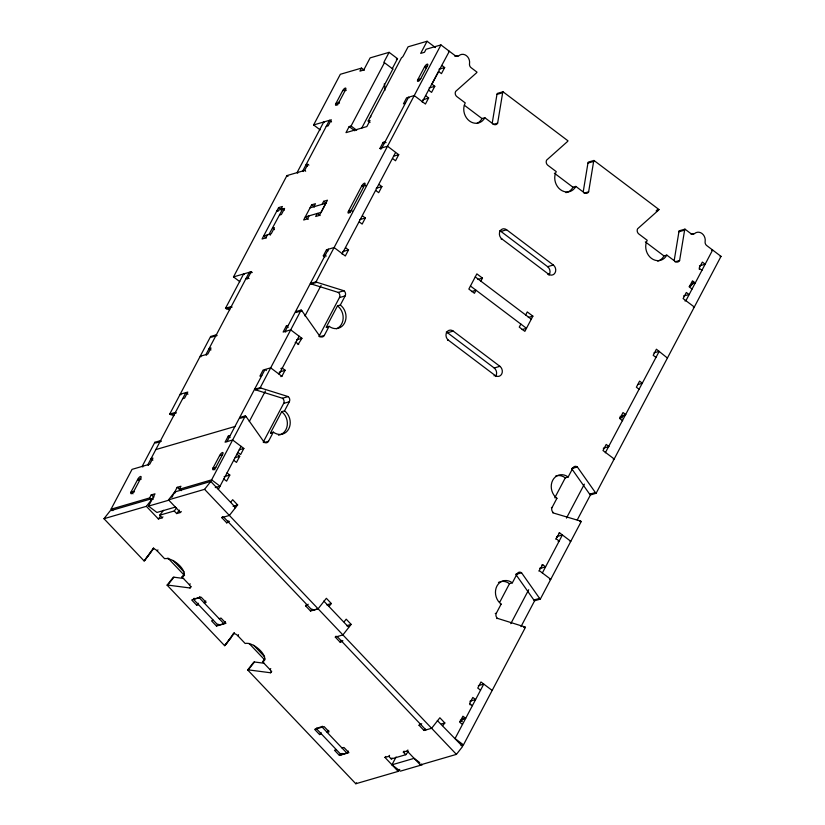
<?xml version="1.0" encoding="UTF-8"?>
<svg xmlns="http://www.w3.org/2000/svg" width="825" height="825" viewBox="0 0 825 825"><rect width="100%" height="100%" fill="white"/><g stroke="black" fill="none" stroke-linecap="round" stroke-linejoin="round"><path stroke-width="1.24" d="M492.267 122.904L496.959 94.39A3.743 3.176 73.7 0 1 497.31 93.431L503.002 91.771L567.982 140.828A3.743 3.176 73.7 0 1 567.404 141.611L546.624 160.112A3.743 3.176 73.7 0 0 547.821 165.268L556.225 171.61A13.107 11.127 73.7 0 0 560.412 189.647A13.107 11.127 73.7 0 0 575.829 186.409L584.234 192.751A3.743 3.176 73.7 0 0 588.637 191.833L593.639 161.411A3.743 3.176 73.7 0 1 593.979 160.463L658.958 209.519A3.743 3.176 73.7 0 1 658.381 210.292L637.601 228.793A3.743 3.176 73.7 0 0 638.798 233.949L647.202 240.292A13.107 11.127 73.7 0 0 651.399 258.338A13.107 11.127 73.7 0 0 666.806 255.1L675.211 261.442A3.743 3.176 73.7 0 0 679.614 260.514L684.616 230.103A3.743 3.176 73.7 0 1 684.967 229.144L690.865 233.609A3.743 3.176 73.7 0 0 694.578 233.568A7.487 6.363 73.7 0 1 701.993 233.506A7.487 6.363 73.7 0 1 705.138 241.55A3.743 3.176 73.7 0 0 706.716 245.561L721.019 256.369L596.114 493.278L590.422 494.948A3.743 3.176 73.7 0 1 589.689 494.216L571.663 468.631M493.092 124.472L497.65 123.142L502.662 92.73A3.743 3.176 73.7 0 1 503.002 91.771M583.254 191.596L587.947 163.082A3.743 3.176 73.7 0 1 588.287 162.123L593.979 160.463M674.231 260.277L678.923 231.763A3.743 3.176 73.7 0 1 679.264 230.804L684.967 229.144M337.807 104.837L335.94 103.434L338.797 102.599L345.469 89.935A2.805 0.98 -52.9 0 0 345.252 88.079A2.805 0.98 -52.9 0 0 342.623 90.771L335.94 103.434A2.805 0.98 -52.9 0 0 336.167 105.301A2.805 0.98 -52.9 0 0 338.797 102.599L339.209 101.815M459.989 721.493L460.092 721.514A3.486 1.217 -52.9 0 0 460.876 721.277L462.227 720.101A2.093 0.712 -53.1 0 0 462.866 719.153L463.392 718.152M112.891 510.634L111.024 509.221L132.041 469.363L149.758 464.197L152.955 458.112L151.057 458.669L152.924 460.082M239.807 281.676L233.506 276.911L286.914 175.601L304.631 170.435L307.838 164.35L308.89 165.144M320.162 129.886L313.624 124.946L340.333 74.291L361.525 68.104L364.33 70.218M154.852 442.293A3.743 3.176 73.7 0 1 155.585 443.025L161.277 441.365A3.743 3.176 73.7 0 0 160.545 440.632L154.852 442.293L142.137 466.414L142.838 466.95M173.972 415.614L170.6 414.562A3.743 3.176 73.7 0 1 169.723 414.078L210.643 336.476L216.336 334.806A3.743 3.176 73.7 0 1 217.078 335.538L211.375 337.208A3.743 3.176 73.7 0 0 210.643 336.476M229.773 309.798L226.39 308.736A3.743 3.176 73.7 0 1 225.524 308.261L243.633 273.962L244.324 274.488M280.809 209.529L282.408 206.487L278.613 207.601L262.061 239.002L265.856 237.899L267.455 234.857M345.056 90.729L345.469 89.935L346.17 90.472M269.002 234.413L282.707 208.972L284.285 210.169M247.17 279.17L246.118 278.376L248.016 277.819L251.223 271.745L252.275 272.539M361.525 68.104L359.927 71.146L363.722 70.032L370.136 57.884L389.111 52.336L397.516 58.678L392.71 67.794A1.877 0.65 -52.9 0 0 392.855 69.042L361.567 128.401M111.024 509.221L149.614 497.949L151.222 494.918L155.017 493.804L148.531 506.117L156.925 512.459L175.385 507.066M389.111 52.336L384.306 61.452A1.877 0.65 -52.9 0 0 384.46 62.7L351.068 126.019L349.171 126.565L345.974 132.65L366.847 126.555L370.054 120.471L368.156 121.028L370.023 122.44M313.851 206.735L315.459 203.703L311.654 204.806L303.652 220.007L307.447 218.893L309.045 215.861M322.08 204.332L323.678 201.3L327.473 200.186L319.461 215.387L315.666 216.49L317.274 213.458L320.069 215.572M368.156 121.028L401.538 57.709A1.877 0.65 -52.9 0 0 403.291 55.914L408.097 46.798L427.082 41.25L435.487 47.592M171.847 497.413L177.158 487.338L180.953 486.234L179.355 489.266L181.222 490.679M427.082 41.25L420.668 53.408L424.463 52.295L426.071 49.263L440.942 44.921L455.245 55.718A3.743 3.176 73.7 0 0 458.958 55.688A7.487 6.363 73.7 0 1 466.373 55.626A7.487 6.363 73.7 0 1 469.518 63.659A3.743 3.176 73.7 0 0 471.096 67.681L476.994 72.146A3.733 3.166 73.7 0 1 476.427 72.92L455.637 91.42A3.743 3.176 73.7 0 0 456.833 96.577L465.238 102.919A13.107 11.127 73.7 0 0 469.435 120.966A13.107 11.127 73.7 0 0 484.842 117.727L493.247 124.07A3.743 3.176 73.7 0 0 497.65 123.142M230.154 435.569L228.257 436.126L225.05 442.2L232.64 439.983L243.849 448.449L240.642 454.523L237.837 452.409M288.224 325.432L286.327 325.988L283.119 332.073L290.709 329.856L301.909 338.312L298 344.592M324.885 257.018L323.307 255.833L326.514 249.758L334.104 247.541L345.314 255.998L348.521 249.913L345.716 247.799M380.985 149.232L379.933 148.448L383.14 142.364L385.038 141.807L386.09 142.601M214.943 469.807L212.912 468.27L219.79 455.235A2.805 0.98 -52.9 0 1 222.41 452.543A2.805 0.98 -52.9 0 1 222.637 454.4L215.758 467.445A2.093 0.773 -52.5 0 1 215.129 468.425L213.757 469.58A3.486 1.217 -52.9 0 1 212.974 469.807L212.602 469.136A2.093 0.732 -52.9 0 1 212.891 468.28L212.963 468.177M226.947 441.653L264.99 369.507L266.382 370.559M328.412 249.202L285.017 331.516L285.718 332.042M381.831 147.892L408.54 97.237L409.241 97.763M420.729 78.674L427.412 66.01A2.805 0.969 -53.1 0 0 427.195 64.144A2.805 0.969 -53.1 0 0 424.576 66.835L417.883 79.509A2.805 0.99 -52.8 0 0 418.11 81.366A2.805 0.99 -52.8 0 0 420.74 78.674L417.883 79.509L419.286 80.561M179.355 489.266L211.623 479.851L245.365 415.862A3.743 3.176 73.7 0 1 246.097 416.594L264.124 442.169A3.743 3.176 73.7 0 0 268.527 441.251L273.333 432.135A13.107 11.127 73.7 0 0 288.74 428.897A13.107 11.127 73.7 0 0 284.553 410.85L289.358 401.734A3.743 3.176 73.7 0 0 288.152 396.588L261.102 388.132A3.743 3.176 73.7 0 1 260.236 387.647L254.543 389.317A3.743 3.176 73.7 0 0 255.41 389.792L282.459 398.248L288.152 396.588M260.236 387.647L301.156 310.045A3.743 3.176 73.7 0 1 301.888 310.778L319.914 336.353A3.743 3.176 73.7 0 0 324.318 335.424L329.123 326.308A13.107 11.127 73.7 0 0 344.541 323.07A13.107 11.127 73.7 0 0 340.343 305.033L345.149 295.917A3.743 3.176 73.7 0 0 343.953 290.761L316.893 282.305A3.743 3.176 73.7 0 1 316.027 281.83L310.334 283.491A3.743 3.176 73.7 0 0 311.2 283.965L338.26 292.421L343.953 290.761M316.027 281.83L440.942 44.921M249.305 421.523L265.413 390.978M304.972 315.934L321.08 285.388M279.19 372.261L285.089 370.219L282.284 368.105L280.861 368.528M422.74 99.99L428.639 97.948L425.834 95.834M218.336 489.411L241.044 446.335M279.087 374.189L299.114 336.198M227.009 472.952L229.804 475.066L226.607 481.15L223.802 479.036M236.888 454.214L239.693 456.328L236.486 462.402L233.681 460.288M280.82 376.613L281.882 376.303L285.089 370.219M362.546 215.892L365.341 218.006L362.134 224.08L359.339 221.966M379.098 184.48L381.903 186.594L378.696 192.679L375.901 190.565M379.933 148.448L387.523 146.231L398.722 154.688L395.526 160.762L392.721 158.648M428.639 97.948L425.432 104.032L414.233 95.576L406.642 97.793L403.435 103.867L405.333 103.311M441.86 65.443L444.665 67.557L441.457 73.642L438.632 71.507L431.949 84.171L434.785 86.305L431.578 92.379L428.773 90.265M263.268 442.087L283.666 403.404A3.743 3.176 73.7 0 0 282.459 398.248M319.058 336.27L339.457 297.577A3.743 3.176 73.7 0 0 338.26 292.421M271.219 433.476A13.107 11.127 73.7 0 1 270.487 432.96L281.696 411.685L284.553 410.85M327.009 327.649A13.107 11.127 73.7 0 1 326.277 327.143L337.497 305.869L340.343 305.033M480.851 281.129L482.46 278.097L476.86 273.869L468.847 289.059L474.447 293.287L476.046 290.256L471.498 291.586M520.864 324.081L519.255 327.123L524.865 331.351L532.878 316.15L527.268 311.922L525.669 314.964M422.503 764.692L400.352 771.158L391.957 764.816L396.082 756.979M499.692 602.281L509.499 583.667L512.346 582.832L517.162 573.715A3.743 3.176 73.7 0 1 521.565 572.798L539.591 598.373A3.743 3.176 73.7 0 0 540.323 599.105L581.243 521.493A3.743 3.176 73.7 0 0 580.367 521.018L552.606 512.768M554.782 497.795L565.3 477.85L568.147 477.015L572.952 467.899A3.743 3.176 73.7 0 1 577.356 466.971L595.382 492.546A3.743 3.176 73.7 0 0 596.114 493.278M461.062 745.583L463.454 744.893L525.442 627.32A3.743 3.176 73.7 0 0 524.576 626.835L497.527 618.379A3.743 3.176 73.7 0 1 496.33 613.233L501.136 604.106A13.107 11.127 73.7 0 1 496.939 586.07A13.107 11.127 73.7 0 1 512.346 582.832M553.317 512.562A3.743 3.176 73.7 0 1 552.121 507.406L556.927 498.29A13.107 11.127 73.7 0 1 552.729 480.253A13.107 11.127 73.7 0 1 568.147 477.015M510.799 623.679L528.691 589.741M540.303 567.724L539.87 568.538L545.562 566.868L542.768 564.754L541.695 565.073M566.466 518.1L584.368 484.151M683.605 295.917L689.123 294.597L686.317 292.483L683.11 298.567L694.32 307.024L693.371 307.302M538.849 571.044L542.768 564.754M555.679 539.127L559.587 532.847L570.797 541.303L570.085 541.509M693.268 282.171L692.412 283.779A2.805 0.98 -52.9 0 1 689.267 286.419M542.365 572.952L562.392 534.961L556.968 536.539M520.987 626.629L535.301 599.476M577.252 519.915L590.978 493.886M215.81 467.342L212.912 468.27M153.316 499.238L152.563 498.455L110.168 510.83L103.981 518.708L144.066 560.897A3.743 1.691 38.2 0 0 144.509 560.629L153.574 547.841M144.509 560.629L153.811 548.326M183.666 578.469L173.931 577.201A3.743 1.691 38.2 0 0 173.281 577.252L167.093 585.131L224.627 645.686A3.743 1.691 38.2 0 0 225.07 645.418L234.135 632.631M225.07 645.418L234.372 633.115M103.981 518.708L146.376 506.333L152.563 498.455M181.283 511.49L180.5 512.48L168.517 499.868L174.714 491.989L210.777 481.449L235.579 507.55L234.63 507.829M162.927 516.852L162.154 517.832L159.679 515.223L163.546 510.304M146.376 506.333L158.359 518.946L160.679 515.996M159.679 515.223L174.23 510.974L176.55 508.025M174.23 510.974L176.705 513.583L179.417 510.139M144.066 560.897L150.263 553.028A3.743 1.691 38.2 0 0 150.697 552.76M168.517 499.868L204.579 489.328L210.777 481.449M152.8 548.821A3.743 1.691 38.2 0 1 157.173 550.873L157.946 549.893M230.618 502.332L232.681 499.713L237.641 504.931L229.381 515.439L221.791 517.646L226.751 522.864L229.422 521.328M167.093 585.131A3.743 1.691 38.2 0 1 167.733 585.08L173.931 577.201M221.791 517.646L222.564 516.667M167.733 585.08L189.998 587.977A3.743 1.691 38.2 0 0 189.42 584.812L181.974 576.974L184.295 574.025M226.751 522.864L228.298 520.895M189.42 584.812L190.193 583.822M189.998 587.977L191.163 586.493M225.411 621.679L223.864 623.648L218.161 625.319L193.37 599.208L194.143 598.228M193.37 599.208L199.062 597.548L199.836 596.568M205.786 600.992L204.239 602.962L206.137 602.405L201.176 597.187L191.689 599.961L196.649 605.179L198.196 603.209M213.428 620.287L211.53 620.843L216.49 626.062L218.037 624.092M218.161 625.319L218.687 624.659M224.627 645.686L230.825 637.818A3.743 1.691 38.2 0 0 231.258 637.55M233.362 633.61A3.743 1.691 38.2 0 1 237.734 635.663L238.507 634.683M399.743 769.405L398.197 771.375L355.802 783.75L247.655 669.921L253.842 662.042A3.743 1.691 38.2 0 1 254.492 661.99L264.227 663.259M247.655 669.921A3.743 1.691 38.2 0 1 248.294 669.869L254.492 661.99M329.257 606.148L331.32 603.518L326.36 598.3L318.099 608.809L310.499 611.016L305.539 605.798L306.323 604.808M248.294 669.869L270.559 672.767A3.743 1.691 38.2 0 0 269.981 669.601L262.536 661.763L264.856 658.814M308.22 604.261L305.539 605.798M310.499 611.016L312.056 609.046M269.981 669.601L270.755 668.611M270.559 672.767L271.724 671.282M344.138 621.803L346.201 619.183L351.161 624.401L342.901 634.91L335.301 637.117L340.261 642.335L342.932 640.798M335.301 637.117L336.074 636.137M340.261 642.335L341.808 640.365M348.346 751.07L346.799 753.039L341.107 754.7L316.305 728.599L316.821 727.949M316.305 728.599L322.513 726.278M328.721 730.383L327.174 732.352L329.072 731.796L324.112 726.577L314.624 729.352L319.584 734.57L321.131 732.6M336.363 749.678L334.465 750.234L339.426 755.452L340.972 753.483M341.107 754.7L342.138 753.39M355.802 783.75L356.575 782.77M398.197 771.375L384.966 757.443L385.739 756.463M384.966 757.443L388.771 756.339L389.544 755.36M388.771 756.339L391.246 758.948L392.019 757.969M442.767 725.618L444.83 722.989L439.869 717.771L431.619 728.279L424.019 730.486L419.059 725.268L419.832 724.278M421.73 723.731L419.059 725.268M408.509 751.255L405.797 754.7L403.322 752.091L404.095 751.111M403.322 752.091L407.117 750.977L407.89 749.997M424.019 730.486L425.174 729.011M407.117 750.977L420.348 764.899L421.121 763.919M420.348 764.899L456.411 754.37L462.608 746.491L437.332 720.534M158.359 518.946L162.154 517.832M396.33 59.029L397.516 58.678M448.408 51.532L449.336 51.263L422.163 102.052M342.623 90.771L345.469 89.935M427.412 66.01L424.566 66.846L425.958 67.898M438.972 69.218L444.665 67.557M429.082 87.966L434.785 86.305M313.624 124.946L331.341 119.78L328.133 125.854L326.236 126.411M496.959 94.39L502.662 92.73M307.838 164.35L305.941 164.907L307.519 166.093M477.273 123.193A13.107 11.127 73.7 0 0 481.996 118.552L484.842 117.727M395.453 152.708L342.035 254.017M394.175 156.018L398.722 154.688M279.5 215.057L281.397 214.5L284.604 208.426L277.014 210.643L278.066 211.437M376.21 188.265L381.903 186.594M310.066 207.848L325.885 203.228L321.08 212.345L305.26 216.965L308.323 219.264M359.648 219.667L365.341 218.006M587.947 163.082L593.639 161.411M233.506 276.911L251.223 271.745M323.307 255.833L325.215 255.276L326.257 256.07M342.818 251.584L348.521 249.913M565.94 192.638A13.107 11.127 73.7 0 0 572.983 187.244L575.829 186.409M584.079 193.163L588.637 191.833M225.524 308.261L231.217 306.591A3.743 3.176 73.7 0 0 232.083 307.075L226.39 308.736M311.2 283.965L316.893 282.305M499.682 230.742A5.62 4.764 73.7 0 1 500.94 231.433L506.632 229.773L553.307 265.011A5.62 4.764 73.7 0 1 555.112 272.745A5.62 4.764 73.7 0 1 548.501 274.137L547.79 274.343M501.115 239.095L501.827 238.889L548.501 274.137M339.457 297.577L345.149 295.917M301.156 310.045L295.463 311.706A3.743 3.176 73.7 0 1 296.196 312.438L301.888 310.778M656.679 210.179L658.958 209.519M656.112 210.963L658.381 210.292M477.902 279.427L482.46 278.097M326.277 327.143L329.123 326.308M296.577 339.869L301.909 338.312M500.94 231.433L547.614 266.681L553.307 265.011M295.195 342.478L295.907 342.272L298.712 344.386M319.203 336.559L319.914 336.353M678.923 231.763L684.616 230.103M319.688 336.775L324.318 335.424M657.721 261.143A13.107 11.127 73.7 0 0 663.96 255.925L666.806 255.1M182.686 398.681L184.583 398.124L187.791 392.05L180.17 394.267L180.871 394.804M261.783 375.581L259.885 376.138L263.082 370.064L270.683 367.847L281.882 376.303M711.697 250.295L712.625 250.027L685.915 300.682L684.967 300.96M675.056 261.845L679.614 260.514M446.273 332.052A5.62 4.764 73.7 0 1 447.521 332.743L453.214 331.083L499.898 366.321A5.62 4.764 73.7 0 1 501.693 374.055A5.62 4.764 73.7 0 1 495.093 375.447L494.02 375.757M169.723 414.078L175.426 412.418A3.743 3.176 73.7 0 0 176.292 412.892L170.6 414.562M255.41 389.792L261.102 388.132M720.091 256.637L721.019 256.369M699.445 265.877L705.148 264.206L702.343 262.092L699.136 268.177L701.962 270.311M447.697 340.405L448.408 340.199L495.093 375.447M528.32 317.481L532.878 316.15M522.122 329.577L526.463 328.309L470.446 286.017M692.443 283.8L695.289 282.975L692.464 280.84L689.257 286.914L692.062 289.028M283.666 403.404L289.358 401.734M245.365 415.862L239.662 417.522A3.743 3.176 73.7 0 1 240.405 418.254L246.097 416.594M155.843 449.584L234.939 426.494M270.487 432.96L273.333 432.135M447.521 332.743L494.206 367.991L499.898 366.321M263.412 442.386L264.124 442.169M219.584 455.606L222.43 454.781M239.291 449.78L243.849 448.449M263.897 442.602L268.527 441.251M235.135 457.658L239.693 456.328M224.111 476.737L229.804 475.066M653.988 352.863L659.206 351.337L605.313 452.781M148.531 506.117L169.445 500.012M215.243 487.585L220.028 486.193L211.623 479.851M667.136 357.813L656.401 349.222L653.204 355.297L655.999 357.411M176.705 513.583L180.5 512.48M637.828 384.574L642.376 383.243L639.581 381.129L636.374 387.214L639.179 389.328M233.083 506.261L237.641 504.931M619.699 417.811A2.805 0.98 -52.9 0 0 620.988 417.852A2.805 0.98 -52.9 0 0 622.978 415.491L625.824 414.655L623.019 412.541L619.812 418.615L622.617 420.729M603.302 448.233L608.994 446.562L606.2 444.448L602.993 450.532L614.192 458.989L613.243 459.267M572.241 468.105L572.952 467.899M572.014 468.528L577.356 466.971M556.215 498.496L556.927 498.29M196.649 605.179L198.547 604.622M589.689 494.216L595.382 492.546M551.409 507.612L552.121 507.406M219.12 618.626L221.017 618.069L225.978 623.288L216.49 626.062M579.655 521.225L580.367 521.018M580.171 521.802L581.243 521.493M323.812 601.064L348.614 627.165M558.876 533.053L559.587 532.847M326.762 604.849L331.32 603.518M318.099 608.809L312.407 610.469L223.688 517.1M558.123 541.355L559.185 541.035L556.39 538.921M516.089 574.035L517.162 573.715M521.565 572.798L515.862 574.458L533.888 600.033A3.743 3.176 73.7 0 0 534.631 600.765L540.323 599.105M346.603 625.732L351.161 624.401M549.697 579.604L550.76 579.294L539.56 570.838M500.424 604.323L501.136 604.106M533.888 600.033L539.591 598.373M495.258 613.542L496.33 613.233M496.815 618.595L497.527 618.379M523.514 627.155L524.576 626.835M524.38 627.629L525.442 627.32M478.345 685.678L483.759 684.09L455.049 738.55L463.454 744.893M319.584 734.57L321.482 734.013M469.91 701.229L475.602 699.569L472.797 697.455L469.6 703.539L472.395 705.653M342.055 748.017L343.953 747.46L348.913 752.678L339.426 755.452M441.416 723.989L444.83 722.989M462.877 719.142L465.723 718.317L462.918 716.203L459.711 722.277L462.516 724.391M391.246 758.948L405.797 754.7M391.957 764.816L414.098 758.35L419.698 762.578M679.264 230.804L680.006 231.361M464.351 105.239L481.996 118.552M554.359 173.178L572.983 187.244M645.336 241.869L663.96 255.925M690.267 285.141L690.968 285.667M384.46 62.7L392.855 69.042M338.797 102.599L339.488 103.135M383.14 142.364L384.708 143.55M351.068 126.019L356.678 130.247M349.171 126.565L354.781 130.793M331.547 121.914L329.443 120.326L302.734 170.981L303.435 171.517M324.452 122.523L323.751 121.997L297.041 172.652L297.743 173.178M365.692 185.842L364.65 185.047A2.805 0.98 -52.9 0 0 364.423 183.181A2.805 0.98 -52.9 0 0 361.804 185.883L348.449 211.21A2.805 0.98 -52.9 0 0 348.666 213.077A2.805 0.98 -52.9 0 0 351.295 210.375L364.65 185.047L361.804 185.883L362.845 186.677M475.252 276.901L531.269 319.192M304.631 170.435L305.683 171.229M352.347 211.169L351.295 210.375L348.449 211.21L350.316 212.623M622.978 415.491L624.03 416.274M620.132 416.316L622.225 417.904M323.678 201.3L326.483 203.414M286.914 175.601L287.966 176.395M311.654 204.806L314.459 206.92M278.613 207.601L281.418 209.715M326.514 249.758L328.092 250.944M274.426 229.639L272.559 228.226L274.457 227.669L271.25 233.753L263.66 235.971L266.289 237.951M269.352 234.3L270.404 235.094M250.728 273.353L249.325 272.291L205.899 354.616L206.601 355.142M248.016 277.819L249.068 278.613M286.327 325.988L288.193 327.401M556.7 536.621L557.401 537.147M210.994 349.944L209.127 348.532L211.025 347.975L207.818 354.059L200.197 356.276L200.898 356.812M187.966 394.195L185.862 392.607L147.83 464.753L148.531 465.279M228.257 436.126L230.123 437.539M492.164 690.432L480.965 681.976L477.757 688.06L480.562 690.174M177.158 487.338L179.963 489.452M141.168 479.243L140.467 478.717L137.589 479.552L138.641 480.346M460.278 720.173L462.32 721.71M151.222 494.918L154.017 497.032M149.614 497.949L151.48 499.362M134.496 491.906L133.794 491.38L130.917 492.216A2.093 0.732 -52.9 0 0 130.659 493.061L131.041 493.732A3.486 1.217 -52.9 0 0 131.814 493.505L133.176 492.329A2.093 0.732 -52.9 0 0 133.815 491.37L140.693 478.335A2.805 0.98 -52.9 0 0 140.477 476.468A2.805 0.98 -52.9 0 0 137.847 479.16L130.917 492.216L133.021 493.804M204.579 489.328L456.411 754.37M337.208 636.57L425.917 729.939M174.714 491.989L175.457 492.772M173.137 560.474L183.985 571.9M253.698 645.263L264.547 656.69M167.888 557.999L184.583 575.572M249.016 643.387L264.763 659.959M157.173 550.873L164.618 558.711A13.107 5.919 38.2 0 1 179.943 565.898A13.107 5.919 38.2 0 1 181.974 576.974M237.734 635.663L245.18 643.5A13.107 5.919 38.2 0 1 260.504 650.688A13.107 5.919 38.2 0 1 262.536 661.763M199.062 597.548L223.864 623.648M321.998 726.938L346.799 753.039M494.206 367.991A5.62 4.764 73.7 0 1 495.495 376.499M448.408 340.199A5.62 4.764 73.7 0 1 446.614 332.475A5.62 4.764 73.7 0 1 453.214 331.083M501.827 238.889A5.62 4.764 73.7 0 1 500.022 231.165A5.62 4.764 73.7 0 1 506.632 229.773M547.614 266.681A5.62 4.764 73.7 0 1 548.903 275.189M454.895 56.337A7.487 6.363 73.7 0 1 457.885 56.038M690.989 234.063A7.487 6.363 73.7 0 1 693.505 233.929M555.741 475.994A13.107 11.127 73.7 0 1 565.3 477.85M498.444 582.45A13.107 11.127 73.7 0 1 509.499 583.667M337.497 305.869A13.107 11.127 73.7 0 1 343.169 318.223A13.107 11.127 73.7 0 1 336.59 328.711M281.696 411.685A13.107 11.127 73.7 0 1 287.255 425.432A13.107 11.127 73.7 0 1 278.458 435.188M469.868 704.22A2.805 0.98 -52.9 0 1 470.178 704.932M699.218 269.228A2.805 0.99 -52.8 0 1 699.456 269.393M370.456 117.449A3.743 3.176 73.7 0 1 370.858 116.181M384.233 83.944A7.487 6.363 73.7 0 1 384.728 88.419A3.743 3.176 73.7 0 0 384.883 90.379"/></g></svg>
